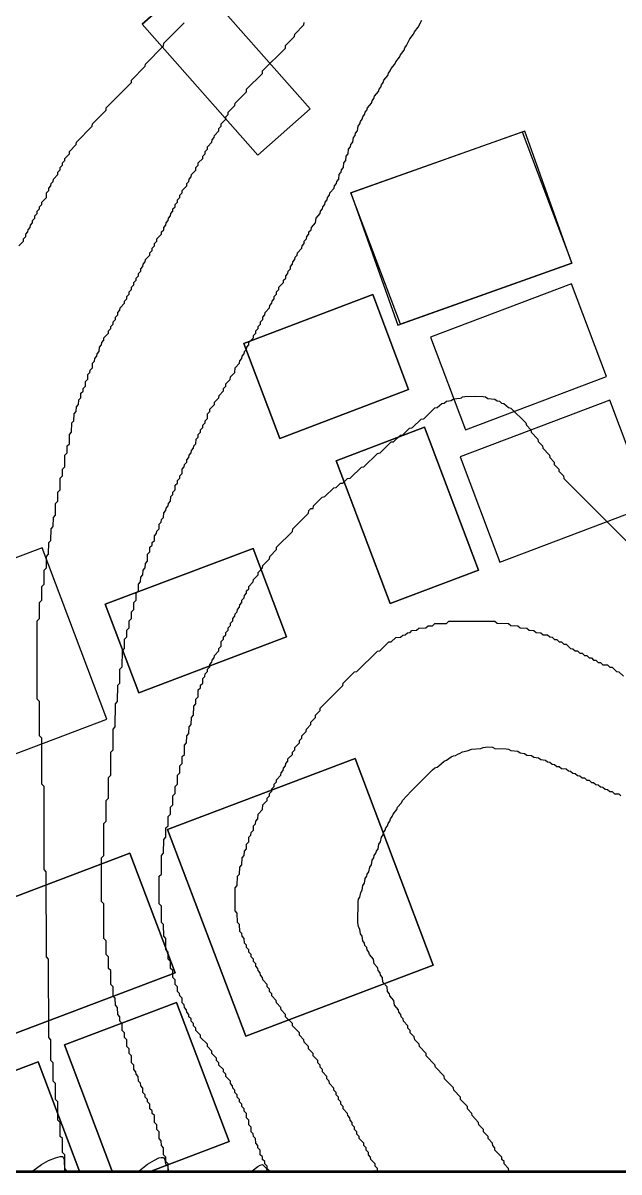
# Model space of a CAD drawing. Header units: millimetres. Extents: x 0 to 1200, y 0 to 1080.
# Drawn here: x 493.7 to 623.3, y 0 to 249.7 of the extents above; entities that cross this region are included whole.
import ezdxf

# ---------------------------------------------------------------- set-up
doc = ezdxf.new("R2010")
doc.units = ezdxf.units.MM
for name, color, linetype in [('BLDG_BOX_CAMPUS', 5, 'Continuous'), ('BLDG_BOX_RASTER', 1, 'Continuous'), ('BLDG_FOOTPRINT_CAMPUS', 8, 'Continuous'), ('BLDG_FOOTPRINT_RASTER', 12, 'Continuous'), ('CONTOUR_44', 5, 'Continuous'), ('CONTOUR_45', 5, 'Continuous'), ('CONTOUR_46', 150, 'Continuous'), ('CONTOUR_47', 150, 'Continuous'), ('CONTOUR_48', 130, 'Continuous'), ('CONTOUR_49', 90, 'Continuous'), ('CONTOUR_50', 90, 'Continuous'), ('CONTOUR_51', 3, 'Continuous'), ('CONTOUR_52', 60, 'Continuous'), ('CONTOUR_53', 50, 'Continuous'), ('CONTOUR_54', 40, 'Continuous'), ('CONTOUR_55', 40, 'Continuous'), ('CONTOUR_56', 30, 'Continuous'), ('CONTOUR_57', 30, 'Continuous'), ('CONTOUR_58', 22, 'Continuous'), ('CONTOUR_59', 22, 'Continuous'), ('CONTOUR_60', 14, 'Continuous'), ('CONTOUR_61', 14, 'Continuous'), ('MODEL_BOUNDARY', 7, 'Continuous')]:
    doc.layers.add(name, color=color, linetype=linetype)

msp = doc.modelspace()

# ---------------------------------------------------------------- linework, layer by layer
at = {"layer": 'BLDG_BOX_CAMPUS'}
msp.add_polyline3d([(556.12, 230.99, 118.93), (530.98, 259.48, 122.33), (519.58, 249.42, 122.46), (544.73, 220.93, 119.28), (556.12, 230.99, 118.93)], close=True, dxfattribs=at)
at = {"layer": 'BLDG_BOX_RASTER'}
for points in [[(575.19, 184.04, 117.07), (612.99, 197.45, 117.55), (602.79, 226.19, 117.81), (564.99, 212.78, 117.92), (575.19, 184.04, 117.07)], [(589.92, 161.26, 115.9), (620.52, 172.85, 117.27), (612.91, 192.97, 117.46), (582.3, 181.38, 116.84), (589.92, 161.26, 115.9)], [(549.52, 159.4, 117.04), (577.53, 170.01, 116.4), (569.72, 190.64, 117.39), (541.7, 180.04, 118.06), (549.52, 159.4, 117.04)], [(597.37, 132.48, 114.89), (629.92, 144.81, 116.73), (621.25, 167.7, 117.16), (588.7, 155.37, 115.77), (597.37, 132.48, 114.89)], [(580.97, 161.83, 115.96), (561.75, 154.56, 116.27), (573.51, 123.5, 114.55), (592.72, 130.78, 114.75), (580.97, 161.83, 115.96)], [(511.93, 98.4, 118.21), (497.84, 135.61, 120.12), (475.07, 126.99, 122.16), (489.16, 89.78, 121.15), (511.93, 98.4, 118.21)], [(550.98, 116.28, 115.21), (543.7, 135.51, 116.34), (511.59, 123.36, 118.62), (518.87, 104.12, 117.49), (550.98, 116.28, 115.21)], [(525.11, 74.43, 115.97), (542.11, 29.53, 115.08), (582.89, 44.97, 111.77), (565.89, 89.87, 113.16), (525.11, 74.43, 115.97)], [(468.52, 21.25, 123.61), (526.76, 43.3, 115.95), (516.93, 69.28, 117.11), (458.68, 47.22, 125.81), (468.52, 21.25, 123.61)], [(502.68, 27.6, 119.63), (513.13, 0, 118.42), (520.95, 0, 117.91), (538.5, 6.64, 116.36), (527.07, 36.83, 116.16), (502.68, 27.6, 119.63)], [(473.56, 15.08, 122.87), (479.27, 0, 121.71), (506.07, 0, 119.26), (497, 23.95, 120.34), (473.56, 15.08, 122.87)]]:
    msp.add_polyline3d(points, close=True, dxfattribs=at)
at = {"layer": 'BLDG_FOOTPRINT_CAMPUS'}
msp.add_polyline3d([(544.73, 220.93, 119.28), (519.58, 249.42, 122.46), (530.98, 259.48, 122.33), (556.12, 230.99, 118.93), (544.73, 220.93, 119.28)], close=True, dxfattribs=at)
at = {"layer": 'BLDG_FOOTPRINT_RASTER'}
for points in [[(612.99, 197.45, 117.55), (575.79, 184.25, 117.07), (564.99, 212.78, 117.92), (602.18, 225.98, 117.81), (612.99, 197.45, 117.55)], [(612.91, 192.97, 117.46), (582.3, 181.38, 116.84), (589.92, 161.26, 115.9), (620.52, 172.85, 117.27), (612.91, 192.97, 117.46)], [(541.7, 180.04, 118.06), (569.72, 190.64, 117.39), (577.53, 170.01, 116.4), (549.52, 159.4, 117.04), (541.7, 180.04, 118.06)], [(621.25, 167.7, 117.16), (588.71, 155.37, 115.77), (597.37, 132.48, 114.89), (629.92, 144.81, 116.73), (621.25, 167.7, 117.16)], [(561.75, 154.56, 116.27), (580.97, 161.83, 115.96), (592.72, 130.78, 114.75), (573.51, 123.5, 114.55), (561.75, 154.56, 116.27)], [(497.84, 135.61, 120.12), (475.07, 126.99, 122.16), (489.16, 89.78, 121.15), (511.93, 98.4, 118.21), (497.84, 135.61, 120.12)], [(511.59, 123.36, 118.62), (543.7, 135.51, 116.34), (550.98, 116.28, 115.21), (518.87, 104.12, 117.49), (511.59, 123.36, 118.62)], [(525.11, 74.43, 115.97), (565.89, 89.87, 113.16), (582.89, 44.97, 111.77), (542.11, 29.53, 115.08), (525.11, 74.43, 115.97)], [(458.68, 47.22, 125.81), (516.93, 69.28, 117.11), (526.76, 43.3, 115.95), (468.52, 21.25, 123.61), (458.68, 47.22, 125.81)], [(502.68, 27.6, 119.63), (527.07, 36.83, 116.16), (538.5, 6.64, 116.36), (520.95, 0, 117.91), (513.13, 0, 118.42), (502.68, 27.6, 119.63)], [(473.56, 15.08, 122.87), (497, 23.95, 120.34), (506.07, 0, 119.26), (479.27, 0, 121.71), (473.56, 15.08, 122.87)]]:
    msp.add_polyline3d(points, close=True, dxfattribs=at)
at = {"layer": 'CONTOUR_44'}
msp.add_polyline3d([(0.25, 0.25, 88), (1199.75, 0.25, 88), (1199.75, 1079.75, 88), (0.25, 1079.75, 88), (0.25, 0.25, 88)], close=True, dxfattribs=at)
at = {"layer": 'CONTOUR_45'}
msp.add_polyline3d([(0.25, 0.25, 90), (1199.75, 0.25, 90), (1199.75, 1079.75, 90), (0.25, 1079.75, 90), (0.25, 0.25, 90)], close=True, dxfattribs=at)
at = {"layer": 'CONTOUR_46'}
msp.add_polyline3d([(0.25, 915.77, 92), (0.25, 0.25, 92), (0.25, 0.25, 92), (1199.75, 0.25, 92)], dxfattribs=at)
at = {"layer": 'CONTOUR_47'}
msp.add_polyline3d([(0.25, 720.72, 94), (0.25, 0.25, 94), (0.25, 0.25, 94), (1199.75, 0.25, 94)], dxfattribs=at)
at = {"layer": 'CONTOUR_48'}
msp.add_polyline3d([(0.25, 0.25, 96), (1199.75, 0.25, 96)], dxfattribs=at)
at = {"layer": 'CONTOUR_49'}
msp.add_polyline3d([(0.25, 0.25, 98), (1199.75, 0.25, 98)], dxfattribs=at)
at = {"layer": 'CONTOUR_50'}
msp.add_polyline3d([(0.25, 0.25, 100), (1199.75, 0.25, 100)], dxfattribs=at)
at = {"layer": 'CONTOUR_51'}
msp.add_polyline3d([(0.25, 0.25, 102), (1059.39, 0.25, 102)], dxfattribs=at)
at = {"layer": 'CONTOUR_52'}
msp.add_polyline3d([(0.25, 0.25, 104), (1020.29, 0.25, 104)], dxfattribs=at)
at = {"layer": 'CONTOUR_53'}
msp.add_polyline3d([(0.25, 0.25, 106), (991.3, 0.25, 106)], dxfattribs=at)
at = {"layer": 'CONTOUR_54'}
msp.add_polyline3d([(0.25, 0.25, 108), (968.77, 0.25, 108)], dxfattribs=at)
at = {"layer": 'CONTOUR_55'}
msp.add_polyline3d([(0.25, 0.25, 110), (945.28, 0.25, 110)], dxfattribs=at)
at = {"layer": 'CONTOUR_56'}
msp.add_polyline3d([(0.25, 0.25, 112), (599.29, 0.25, 112), (599.27, 0.75, 112), (598.29, 1.75, 112), (598.28, 2.25, 112), (597.79, 2.75, 112), (597.77, 3.25, 112), (596.3, 4.75, 112), (596.28, 5.25, 112), (595.8, 5.75, 112), (595.78, 6.25, 112), (594.8, 7.25, 112), (594.78, 7.75, 112), (593.8, 8.75, 112), (593.78, 9.25, 112), (592.81, 10.25, 112), (592.75, 10.79, 112), (591.31, 12.25, 112), (591.29, 12.75, 112), (590.31, 13.75, 112), (590.29, 14.25, 112), (588.82, 15.75, 112), (588.79, 16.25, 112), (587.32, 17.75, 112), (587.25, 18.31, 112), (585.33, 20.25, 112), (585.25, 20.81, 112), (583.34, 22.75, 112), (583.25, 23.32, 112), (581.36, 25.25, 112), (581.31, 25.75, 112), (579.87, 27.25, 112), (579.82, 27.75, 112), (578.87, 28.75, 112), (578.75, 29.35, 112), (577.88, 30.25, 112), (577.83, 30.75, 112), (577.37, 31.25, 112), (577.32, 31.75, 112), (576.39, 32.75, 112), (576.34, 33.25, 112), (575.89, 33.75, 112), (575.83, 34.25, 112), (575.39, 34.75, 112), (575.33, 35.25, 112), (574.42, 36.25, 112), (574.33, 37.25, 112), (573.42, 38.25, 112), (573.36, 38.75, 112), (572.93, 39.25, 112), (572.84, 40.25, 112), (571.95, 41.25, 112), (571.85, 42.25, 112), (571.42, 42.75, 112), (571.36, 43.25, 112), (570.93, 43.75, 112), (570.86, 44.25, 112), (570.75, 44.43, 112), (570, 45.25, 112), (569.87, 46.25, 112), (569.01, 47.25, 112), (568.91, 47.75, 112), (568.51, 48.25, 112), (568.42, 48.75, 112), (568.03, 49.25, 112), (567.93, 49.75, 112), (567.57, 50.25, 112), (567.42, 51.25, 112), (567.09, 51.75, 112), (566.94, 52.75, 112), (566.64, 53.25, 112), (566.5, 54.25, 112), (566.54, 58.75, 112), (566.66, 59.25, 112), (566.95, 59.75, 112), (567.11, 60.75, 112), (567.43, 61.25, 112), (567.59, 62.25, 112), (567.93, 62.75, 112), (568.09, 63.75, 112), (568.44, 64.25, 112), (568.54, 64.75, 112), (568.91, 65.25, 112), (569.06, 66.25, 112), (569.42, 66.75, 112), (569.58, 67.75, 112), (569.94, 68.25, 112), (570.05, 68.75, 112), (570.43, 69.25, 112), (570.53, 69.75, 112), (570.91, 70.25, 112), (571.07, 71.25, 112), (571.42, 71.75, 112), (571.6, 72.75, 112), (571.96, 73.25, 112), (572.08, 73.75, 112), (572.45, 74.25, 112), (572.58, 74.75, 112), (572.96, 75.25, 112), (573.09, 75.75, 112), (573.46, 76.25, 112), (573.6, 76.75, 112), (573.98, 77.25, 112), (574.13, 77.75, 112), (574.97, 78.75, 112), (575.13, 79.25, 112), (575.98, 80.25, 112), (576.16, 80.75, 112), (578.07, 82.75, 112), (582.75, 87.37, 112), (583.25, 87.81, 112), (583.75, 88, 112), (584.09, 88.25, 112), (585.25, 89.28, 112), (585.75, 89.48, 112), (586.75, 90.23, 112), (587.25, 90.42, 112), (587.75, 90.5, 112), (588.25, 90.82, 112), (588.75, 90.98, 112), (589.25, 91.27, 112), (590.25, 91.5, 112), (591.25, 91.9, 112), (593.25, 92.03, 112), (593.75, 92.27, 112), (594.75, 92.42, 112), (595.75, 92.29, 112), (596.25, 92.05, 112), (598.75, 91.98, 112), (599.25, 91.88, 112), (599.75, 91.58, 112), (601.25, 91.42, 112), (601.75, 91.09, 112), (602.75, 90.96, 112), (603.25, 90.6, 112), (604.25, 90.49, 112), (604.75, 90.11, 112), (605.75, 90, 112), (606.25, 89.62, 112), (607.25, 89.51, 112), (607.75, 89.11, 112), (608.25, 89.04, 112), (608.75, 88.63, 112), (609.25, 88.56, 112), (609.75, 88.14, 112), (610.25, 88.08, 112), (610.75, 87.65, 112), (611.75, 87.57, 112), (612.25, 87.15, 112), (612.75, 87.09, 112), (613.25, 86.65, 112), (613.75, 86.6, 112), (614.25, 86.16, 112), (614.75, 86.11, 112), (615.25, 85.67, 112), (615.75, 85.62, 112), (616.25, 85.17, 112), (616.75, 85.12, 112), (617.25, 84.67, 112), (617.75, 84.63, 112), (618.25, 84.18, 112), (618.75, 84.14, 112), (619.25, 83.68, 112), (619.75, 83.64, 112), (620.25, 83.19, 112), (620.75, 83.15, 112), (621.25, 82.69, 112), (621.75, 82.66, 112), (622.25, 82.2, 112), (623.25, 82.15, 112), (623.65, 81.75, 112)], dxfattribs=at)
at = {"layer": 'CONTOUR_57'}
msp.add_polyline3d([(0.25, 0.25, 114), (570.06, 0.25, 114), (570.25, 0.36, 114), (570.36, 0.25, 114), (570.77, 0.25, 114), (570.77, 0.75, 114), (570.28, 1.25, 114), (570.27, 1.75, 114), (569.28, 2.75, 114), (569.27, 3.25, 114), (568.78, 3.75, 114), (568.77, 4.25, 114), (568.28, 4.75, 114), (568.27, 5.25, 114), (567.78, 5.75, 114), (567.77, 6.25, 114), (566.79, 7.25, 114), (566.77, 7.75, 114), (566.28, 8.25, 114), (566.27, 8.75, 114), (565.78, 9.25, 114), (565.77, 9.75, 114), (565.28, 10.25, 114), (565.27, 10.75, 114), (564.78, 11.25, 114), (564.77, 11.75, 114), (564.28, 12.25, 114), (564.27, 12.75, 114), (563.29, 13.75, 114), (563.27, 14.25, 114), (562.78, 14.75, 114), (562.77, 15.25, 114), (562.28, 15.75, 114), (562.27, 16.25, 114), (561.78, 16.75, 114), (561.77, 17.25, 114), (561.28, 17.75, 114), (561.27, 18.25, 114), (560.29, 19.25, 114), (560.27, 19.75, 114), (559.78, 20.25, 114), (559.75, 20.78, 114), (558.79, 21.75, 114), (558.77, 22.25, 114), (558.28, 22.75, 114), (558.27, 23.25, 114), (557.78, 23.75, 114), (557.77, 24.25, 114), (556.78, 25.25, 114), (556.77, 25.75, 114), (555.79, 26.75, 114), (555.77, 27.25, 114), (554.79, 28.25, 114), (554.77, 28.75, 114), (553.79, 29.75, 114), (553.77, 30.25, 114), (552.29, 31.75, 114), (552.25, 32.28, 114), (550.79, 33.75, 114), (550.77, 34.25, 114), (549.79, 35.25, 114), (549.78, 35.75, 114), (548.79, 36.75, 114), (548.75, 37.29, 114), (547.8, 38.25, 114), (547.78, 38.75, 114), (547.29, 39.25, 114), (547.28, 39.75, 114), (546.79, 40.25, 114), (546.78, 40.75, 114), (545.8, 41.75, 114), (545.78, 42.25, 114), (545.3, 42.75, 114), (545.28, 43.25, 114), (544.8, 43.75, 114), (544.78, 44.25, 114), (544.3, 44.75, 114), (544.28, 45.25, 114), (543.8, 45.75, 114), (543.78, 46.25, 114), (543.3, 46.75, 114), (543.28, 47.25, 114), (542.8, 47.75, 114), (542.78, 48.25, 114), (542.31, 48.75, 114), (542.25, 49.31, 114), (541.81, 49.75, 114), (541.78, 50.75, 114), (541.31, 51.25, 114), (541.25, 51.82, 114), (540.82, 52.25, 114), (540.78, 53.75, 114), (540.32, 54.25, 114), (540.28, 56.25, 114), (539.82, 56.75, 114), (539.82, 61.75, 114), (540.28, 62.25, 114), (540.32, 64.25, 114), (540.78, 64.75, 114), (540.81, 66.25, 114), (541.28, 66.75, 114), (541.31, 68.25, 114), (541.78, 68.75, 114), (541.81, 69.75, 114), (542.28, 70.25, 114), (542.31, 71.25, 114), (542.78, 71.75, 114), (542.81, 72.75, 114), (543.25, 73.19, 114), (543.3, 73.75, 114), (543.78, 74.25, 114), (543.81, 75.25, 114), (544.25, 75.69, 114), (544.3, 76.25, 114), (544.78, 76.75, 114), (544.81, 77.75, 114), (545.78, 78.75, 114), (545.81, 79.75, 114), (546.78, 80.75, 114), (546.8, 81.25, 114), (547.28, 81.75, 114), (547.3, 82.25, 114), (547.78, 82.75, 114), (547.8, 83.25, 114), (548.28, 83.75, 114), (548.3, 84.25, 114), (548.78, 84.75, 114), (548.8, 85.25, 114), (549.78, 86.25, 114), (549.8, 86.75, 114), (550.28, 87.25, 114), (550.3, 87.75, 114), (550.78, 88.25, 114), (550.8, 88.75, 114), (551.28, 89.25, 114), (551.3, 89.75, 114), (552.28, 90.75, 114), (552.3, 91.25, 114), (552.78, 91.75, 114), (552.8, 92.25, 114), (553.78, 93.25, 114), (553.8, 93.75, 114), (554.28, 94.25, 114), (554.3, 94.75, 114), (555.28, 95.75, 114), (555.3, 96.25, 114), (556.28, 97.25, 114), (556.3, 97.75, 114), (557.28, 98.75, 114), (557.31, 99.25, 114), (558.28, 100.25, 114), (558.31, 100.75, 114), (563.25, 105.71, 114), (563.31, 106.25, 114), (565.75, 108.69, 114), (566.29, 108.75, 114), (570.75, 113.18, 114), (571.25, 113.21, 114), (573.25, 115.17, 114), (573.75, 115.2, 114), (574.75, 116.16, 114), (575.75, 116.21, 114), (576.25, 116.68, 114), (576.75, 116.71, 114), (577.25, 117.18, 114), (577.83, 117.25, 114), (578.25, 117.67, 114), (579.25, 117.71, 114), (579.75, 118.17, 114), (581.25, 118.21, 114), (581.75, 118.68, 114), (582.75, 118.71, 114), (583.25, 119.17, 114), (585.75, 119.21, 114), (586.25, 119.67, 114), (592.25, 119.71, 114), (596.25, 119.68, 114), (596.75, 119.22, 114), (599.25, 119.18, 114), (599.75, 118.72, 114), (601.25, 118.69, 114), (601.75, 118.22, 114), (603.25, 118.19, 114), (603.75, 117.72, 114), (604.75, 117.69, 114), (605.25, 117.22, 114), (606.25, 117.19, 114), (606.75, 116.72, 114), (607.75, 116.69, 114), (608.19, 116.25, 114), (608.75, 116.2, 114), (609.25, 115.72, 114), (609.75, 115.7, 114), (610.25, 115.22, 114), (610.75, 115.2, 114), (611.25, 114.72, 114), (611.75, 114.7, 114), (612.75, 113.72, 114), (613.25, 113.71, 114), (613.71, 113.25, 114), (614.25, 113.21, 114), (614.75, 112.72, 114), (615.25, 112.71, 114), (615.75, 112.22, 114), (616.25, 112.21, 114), (616.75, 111.72, 114), (617.25, 111.71, 114), (617.75, 111.22, 114), (618.25, 111.21, 114), (618.75, 110.72, 114), (619.25, 110.71, 114), (619.75, 110.23, 114), (620.75, 110.2, 114), (621.25, 109.72, 114), (621.75, 109.7, 114), (622.71, 108.75, 114), (623.25, 108.7, 114), (624.25, 107.73, 114)], dxfattribs=at)
at = {"layer": 'CONTOUR_58'}
msp.add_polyline3d([(0.25, 0.25, 116), (543.48, 0.25, 116), (544.75, 1.2, 116), (545.25, 1.48, 116), (545.75, 1.64, 116), (546.65, 0.75, 116), (546.71, 0.25, 116), (547.26, 0.25, 116), (546.77, 0.75, 116), (546.76, 1.25, 116), (546.27, 1.75, 116), (546.26, 2.25, 116), (545.77, 2.75, 116), (545.75, 3.28, 116), (545.28, 3.75, 116), (545.26, 4.75, 116), (544.78, 5.25, 116), (544.75, 5.78, 116), (544.28, 6.25, 116), (544.27, 7.25, 116), (543.78, 7.75, 116), (543.75, 8.28, 116), (543.28, 8.75, 116), (543.27, 9.75, 116), (542.78, 10.25, 116), (542.77, 11.25, 116), (542.28, 11.75, 116), (542.26, 12.75, 116), (541.78, 13.25, 116), (541.77, 13.75, 116), (541.28, 14.25, 116), (541.27, 14.75, 116), (540.78, 15.25, 116), (540.77, 15.75, 116), (540.28, 16.25, 116), (540.27, 16.75, 116), (539.78, 17.25, 116), (539.77, 17.75, 116), (539.28, 18.25, 116), (539.27, 18.75, 116), (538.78, 19.25, 116), (538.77, 19.75, 116), (537.78, 20.75, 116), (537.77, 21.25, 116), (537.28, 21.75, 116), (537.27, 22.25, 116), (536.28, 23.25, 116), (536.27, 23.75, 116), (535.78, 24.25, 116), (535.77, 24.75, 116), (534.78, 25.75, 116), (534.77, 26.25, 116), (533.78, 27.25, 116), (533.77, 27.75, 116), (532.28, 29.25, 116), (532.27, 29.75, 116), (531.29, 30.75, 116), (531.27, 31.25, 116), (530.78, 31.75, 116), (530.77, 32.25, 116), (530.28, 32.75, 116), (530.27, 33.25, 116), (529.78, 33.75, 116), (529.77, 34.25, 116), (529.28, 34.75, 116), (529.27, 35.25, 116), (528.78, 35.75, 116), (528.75, 36.29, 116), (528.29, 36.75, 116), (528.27, 37.75, 116), (527.78, 38.25, 116), (527.75, 38.79, 116), (527.29, 39.25, 116), (527.27, 40.25, 116), (526.78, 40.75, 116), (526.77, 41.75, 116), (526.28, 42.25, 116), (526.27, 43.75, 116), (525.78, 44.25, 116), (525.77, 45.75, 116), (525.28, 46.25, 116), (525.27, 47.75, 116), (524.78, 48.25, 116), (524.77, 50.75, 116), (524.28, 51.25, 116), (524.27, 53.75, 116), (523.78, 54.25, 116), (523.77, 57.75, 116), (523.28, 58.25, 116), (523.28, 64.25, 116), (523.77, 64.75, 116), (523.78, 68.75, 116), (524.27, 69.25, 116), (524.28, 72.25, 116), (524.77, 72.75, 116), (524.78, 74.75, 116), (525.27, 75.25, 116), (525.28, 77.25, 116), (525.77, 77.75, 116), (525.78, 79.25, 116), (526.27, 79.75, 116), (526.28, 81.75, 116), (526.77, 82.25, 116), (526.78, 83.75, 116), (527.27, 84.25, 116), (527.29, 86.25, 116), (527.77, 86.75, 116), (527.79, 88.25, 116), (528.27, 88.75, 116), (528.29, 90.25, 116), (528.77, 90.75, 116), (528.79, 92.75, 116), (529.27, 93.25, 116), (529.29, 94.75, 116), (529.77, 95.25, 116), (529.79, 96.75, 116), (530.27, 97.25, 116), (530.29, 98.75, 116), (530.77, 99.25, 116), (530.8, 101.25, 116), (531.27, 101.75, 116), (531.3, 102.75, 116), (531.77, 103.25, 116), (531.8, 104.75, 116), (532.25, 105.2, 116), (532.3, 105.75, 116), (532.78, 106.25, 116), (532.8, 107.25, 116), (533.25, 107.7, 116), (533.3, 108.25, 116), (533.78, 108.75, 116), (533.8, 109.25, 116), (534.28, 109.75, 116), (534.3, 110.25, 116), (534.78, 110.75, 116), (534.8, 111.25, 116), (535.28, 111.75, 116), (535.3, 112.25, 116), (536.28, 113.25, 116), (536.29, 113.75, 116), (536.77, 114.25, 116), (536.8, 115.25, 116), (537.28, 115.75, 116), (537.3, 116.25, 116), (537.78, 116.75, 116), (537.8, 117.25, 116), (538.28, 117.75, 116), (538.3, 118.25, 116), (538.78, 118.75, 116), (538.8, 119.25, 116), (539.28, 119.75, 116), (539.3, 120.25, 116), (539.78, 120.75, 116), (539.8, 121.25, 116), (540.28, 121.75, 116), (540.3, 122.25, 116), (540.78, 122.75, 116), (540.8, 123.25, 116), (541.28, 123.75, 116), (541.3, 124.25, 116), (541.78, 124.75, 116), (541.81, 125.25, 116), (542.29, 125.75, 116), (542.31, 126.25, 116), (542.79, 126.75, 116), (542.81, 127.25, 116), (543.75, 128.2, 116), (543.81, 128.75, 116), (544.79, 129.75, 116), (544.81, 130.25, 116), (545.79, 131.25, 116), (545.82, 131.75, 116), (547.25, 133.2, 116), (547.32, 133.75, 116), (548.79, 135.25, 116), (548.82, 135.75, 116), (552.25, 139.2, 116), (552.32, 139.75, 116), (555.75, 143.19, 116), (555.85, 143.75, 116), (556.25, 144.15, 116), (556.75, 144.2, 116), (556.83, 144.75, 116), (558.75, 146.66, 116), (559.31, 146.75, 116), (561.25, 148.66, 116), (561.75, 148.7, 116), (562.75, 149.67, 116), (563.25, 149.7, 116), (564.25, 150.67, 116), (564.81, 150.75, 116), (567.25, 153.16, 116), (567.82, 153.25, 116), (570.75, 156.15, 116), (571.33, 156.25, 116), (573.75, 158.63, 116), (574.25, 158.68, 116), (575.75, 160.12, 116), (576.25, 160.18, 116), (577.75, 161.61, 116), (578.25, 161.67, 116), (578.36, 161.75, 116), (580.25, 163.59, 116), (580.75, 163.65, 116), (580.88, 163.75, 116), (583.25, 166.02, 116), (583.75, 166.11, 116), (584.75, 166.99, 116), (585.25, 167.09, 116), (585.75, 167.47, 116), (586.75, 167.61, 116), (587.25, 167.97, 116), (588.75, 168.11, 116), (589.05, 168.25, 116), (589.25, 168.45, 116), (589.75, 168.53, 116), (591.75, 168.57, 116), (593.75, 168.52, 116), (594.25, 168.43, 116), (594.75, 168.1, 116), (596.25, 167.93, 116), (596.75, 167.57, 116), (597.25, 167.46, 116), (597.75, 167.08, 116), (598.25, 166.96, 116), (599.25, 166.09, 116), (599.75, 165.98, 116), (603.04, 162.75, 116), (603.14, 162.25, 116), (604.08, 161.25, 116), (604.16, 160.75, 116), (605.6, 159.25, 116), (605.67, 158.75, 116), (606.63, 157.75, 116), (606.68, 157.25, 116), (608.14, 155.75, 116), (608.19, 155.25, 116), (609.15, 154.25, 116), (609.19, 153.75, 116), (610.16, 152.75, 116), (610.2, 152.25, 116), (611.17, 151.25, 116), (611.25, 150.7, 116), (625.21, 136.75, 116)], dxfattribs=at)
at = {"layer": 'CONTOUR_59'}
msp.add_polyline3d([(0.25, 0.25, 118), (518.98, 0.25, 118), (520.75, 1.67, 118), (522.25, 2.6, 118), (523.25, 3.05, 118), (523.75, 3.19, 118), (524.25, 3.19, 118), (524.56, 2.75, 118), (524.7, 1.75, 118), (525.2, 1.25, 118), (525.26, 0.25, 118), (525.26, 1.75, 118), (524.77, 2.25, 118), (524.76, 3.25, 118), (524.27, 3.75, 118), (524.26, 5.25, 118), (523.77, 5.75, 118), (523.76, 6.75, 118), (523.28, 7.25, 118), (523.26, 8.75, 118), (522.78, 9.25, 118), (522.76, 10.25, 118), (522.28, 10.75, 118), (522.26, 12.25, 118), (521.77, 12.75, 118), (521.75, 13.28, 118), (521.28, 13.75, 118), (521.26, 14.75, 118), (520.77, 15.25, 118), (520.77, 15.75, 118), (520.28, 16.25, 118), (520.25, 16.78, 118), (519.78, 17.25, 118), (519.76, 18.25, 118), (519.28, 18.75, 118), (519.25, 19.28, 118), (518.78, 19.75, 118), (518.76, 20.75, 118), (518.28, 21.25, 118), (518.25, 21.78, 118), (517.78, 22.25, 118), (517.77, 23.25, 118), (517.28, 23.75, 118), (517.26, 25.25, 118), (516.78, 25.75, 118), (516.76, 26.75, 118), (516.28, 27.25, 118), (516.26, 28.75, 118), (515.78, 29.25, 118), (515.76, 30.25, 118), (515.28, 30.75, 118), (515.26, 32.25, 118), (514.77, 32.75, 118), (514.76, 33.75, 118), (514.28, 34.25, 118), (514.26, 35.75, 118), (513.78, 36.25, 118), (513.76, 37.75, 118), (513.28, 38.25, 118), (513.26, 40.25, 118), (512.78, 40.75, 118), (512.76, 43.75, 118), (512.27, 44.25, 118), (512.26, 46.75, 118), (511.77, 47.25, 118), (511.76, 50.25, 118), (511.27, 50.75, 118), (511.26, 58.25, 118), (510.77, 58.75, 118), (510.77, 68.25, 118), (511.26, 68.75, 118), (511.27, 75.75, 118), (511.76, 76.25, 118), (511.77, 80.75, 118), (512.26, 81.25, 118), (512.28, 85.75, 118), (512.76, 86.25, 118), (512.78, 91.25, 118), (513.26, 91.75, 118), (513.28, 96.25, 118), (513.76, 96.75, 118), (513.78, 101.75, 118), (514.26, 102.25, 118), (514.28, 105.75, 118), (514.76, 106.25, 118), (514.78, 109.25, 118), (515.27, 109.75, 118), (515.29, 113.25, 118), (515.77, 113.75, 118), (515.79, 115.75, 118), (516.27, 116.25, 118), (516.29, 117.75, 118), (516.77, 118.25, 118), (516.79, 119.75, 118), (517.27, 120.25, 118), (517.29, 121.75, 118), (517.77, 122.25, 118), (517.79, 123.75, 118), (518.27, 124.25, 118), (518.29, 125.75, 118), (518.77, 126.25, 118), (518.79, 127.75, 118), (519.27, 128.25, 118), (519.29, 129.25, 118), (519.77, 129.75, 118), (519.79, 130.75, 118), (520.27, 131.25, 118), (520.29, 132.25, 118), (520.77, 132.75, 118), (520.79, 134.25, 118), (521.27, 134.75, 118), (521.29, 135.75, 118), (521.75, 136.21, 118), (521.79, 136.75, 118), (522.27, 137.25, 118), (522.29, 138.25, 118), (522.75, 138.71, 118), (522.79, 139.25, 118), (523.27, 139.75, 118), (523.29, 140.75, 118), (523.75, 141.21, 118), (523.79, 141.75, 118), (524.27, 142.25, 118), (524.3, 143.25, 118), (524.75, 143.7, 118), (524.79, 144.25, 118), (525.28, 144.75, 118), (525.29, 145.25, 118), (525.77, 145.75, 118), (525.8, 146.75, 118), (526.25, 147.2, 118), (526.29, 147.75, 118), (526.77, 148.25, 118), (526.8, 149.25, 118), (527.25, 149.7, 118), (527.3, 150.25, 118), (527.78, 150.75, 118), (527.79, 151.25, 118), (528.28, 151.75, 118), (528.3, 152.75, 118), (528.75, 153.2, 118), (528.8, 153.75, 118), (529.28, 154.25, 118), (529.3, 154.75, 118), (529.78, 155.25, 118), (529.8, 155.75, 118), (530.28, 156.25, 118), (530.3, 156.75, 118), (530.78, 157.25, 118), (530.8, 157.75, 118), (531.28, 158.25, 118), (531.31, 159.25, 118), (531.75, 159.69, 118), (531.8, 160.25, 118), (532.28, 160.75, 118), (532.3, 161.25, 118), (532.78, 161.75, 118), (532.8, 162.25, 118), (533.28, 162.75, 118), (533.3, 163.25, 118), (533.78, 163.75, 118), (533.81, 164.75, 118), (534.29, 165.25, 118), (534.32, 165.75, 118), (535.29, 166.75, 118), (535.31, 167.25, 118), (536.28, 168.25, 118), (536.31, 168.75, 118), (537.28, 169.75, 118), (537.31, 170.25, 118), (537.79, 170.75, 118), (537.81, 171.25, 118), (538.75, 172.2, 118), (538.81, 172.75, 118), (539.78, 173.75, 118), (539.82, 174.75, 118), (540.79, 175.75, 118), (540.81, 176.25, 118), (541.29, 176.75, 118), (541.31, 177.25, 118), (541.79, 177.75, 118), (541.81, 178.25, 118), (542.29, 178.75, 118), (542.32, 179.25, 118), (542.79, 179.75, 118), (542.82, 180.25, 118), (543.79, 181.25, 118), (543.81, 181.75, 118), (544.29, 182.25, 118), (544.32, 182.75, 118), (544.79, 183.25, 118), (544.82, 183.75, 118), (545.29, 184.25, 118), (545.32, 184.75, 118), (545.8, 185.25, 118), (545.82, 185.75, 118), (546.3, 186.25, 118), (546.33, 186.75, 118), (547.29, 187.75, 118), (547.32, 188.25, 118), (547.8, 188.75, 118), (547.83, 189.25, 118), (548.3, 189.75, 118), (548.33, 190.25, 118), (548.8, 190.75, 118), (548.83, 191.25, 118), (549.3, 191.75, 118), (549.34, 192.25, 118), (550.3, 193.25, 118), (550.33, 193.75, 118), (550.8, 194.25, 118), (550.84, 194.75, 118), (551.3, 195.25, 118), (551.34, 195.75, 118), (551.81, 196.25, 118), (551.84, 196.75, 118), (552.31, 197.25, 118), (552.35, 197.75, 118), (552.81, 198.25, 118), (552.85, 198.75, 118), (553.31, 199.25, 118), (553.36, 199.75, 118), (554.31, 200.75, 118), (554.35, 201.25, 118), (554.81, 201.75, 118), (554.85, 202.25, 118), (555.32, 202.75, 118), (555.36, 203.25, 118), (555.82, 203.75, 118), (555.86, 204.25, 118), (556.32, 204.75, 118), (556.38, 205.25, 118), (557.31, 206.25, 118), (557.39, 207.25, 118), (558.33, 208.25, 118), (558.37, 208.75, 118), (558.83, 209.25, 118), (558.88, 209.75, 118), (559.33, 210.25, 118), (559.39, 210.75, 118), (559.84, 211.25, 118), (559.89, 211.75, 118), (560.34, 212.25, 118), (560.41, 212.75, 118), (561.34, 213.75, 118), (561.39, 214.25, 118), (561.84, 214.75, 118), (561.89, 215.25, 118), (562.34, 215.75, 118), (562.43, 216.75, 118), (562.75, 217.07, 118), (562.86, 217.25, 118), (562.92, 217.75, 118), (563.35, 218.25, 118), (563.44, 219.25, 118), (563.86, 219.75, 118), (563.97, 220.75, 118), (564.37, 221.25, 118), (564.49, 222.25, 118), (564.89, 222.75, 118), (564.98, 223.25, 118), (565.38, 223.75, 118), (565.52, 224.75, 118), (565.91, 225.25, 118), (566, 225.75, 118), (566.4, 226.25, 118), (566.56, 227.25, 118), (566.93, 227.75, 118), (567.05, 228.25, 118), (567.44, 228.75, 118), (567.55, 229.25, 118), (567.94, 229.75, 118), (568.07, 230.25, 118), (568.46, 230.75, 118), (568.6, 231.25, 118), (569.44, 232.25, 118), (569.58, 232.75, 118), (569.97, 233.25, 118), (570.12, 233.75, 118), (570.96, 234.75, 118), (571.09, 235.25, 118), (571.48, 235.75, 118), (571.63, 236.25, 118), (572, 236.75, 118), (572.17, 237.25, 118), (572.99, 238.25, 118), (573.15, 238.75, 118), (573.52, 239.25, 118), (573.71, 239.75, 118), (574.52, 240.75, 118), (574.72, 241.25, 118), (575.53, 242.25, 118), (575.73, 242.75, 118), (576.53, 243.75, 118), (576.72, 244.25, 118), (577.06, 244.75, 118), (577.82, 246.25, 118), (578.6, 247.25, 118), (578.83, 247.75, 118), (579.6, 248.75, 118), (580.39, 250.25, 118)], dxfattribs=at)
at = {"layer": 'CONTOUR_60'}
msp.add_polyline3d([(58.25, 0.25, 120), (495.83, 0.25, 120), (497.75, 1.63, 120), (499.25, 2.49, 120), (500.75, 3.11, 120), (501.75, 3.37, 120), (502.25, 3.4, 120), (502.4, 3.25, 120), (502.62, 2.75, 120), (502.74, 0.25, 120), (503.25, 0.25, 120), (502.76, 0.75, 120), (502.76, 3.75, 120), (502.27, 4.25, 120), (502.26, 7.25, 120), (501.78, 7.75, 120), (501.76, 10.75, 120), (501.28, 11.25, 120), (501.26, 15.25, 120), (500.78, 15.75, 120), (500.76, 19.25, 120), (500.28, 19.75, 120), (500.26, 23.75, 120), (499.78, 24.25, 120), (499.76, 28.75, 120), (499.28, 29.25, 120), (499.26, 46.25, 120), (498.77, 46.75, 120), (498.76, 65.25, 120), (498.27, 65.75, 120), (498.26, 83.75, 120), (497.78, 84.25, 120), (497.76, 94.25, 120), (497.28, 94.75, 120), (497.26, 102.25, 120), (496.78, 102.75, 120), (496.79, 119.75, 120), (497.27, 120.25, 120), (497.29, 123.75, 120), (497.77, 124.25, 120), (497.79, 127.25, 120), (498.27, 127.75, 120), (498.29, 130.75, 120), (498.77, 131.25, 120), (498.79, 133.75, 120), (499.27, 134.25, 120), (499.29, 136.75, 120), (499.77, 137.25, 120), (499.79, 139.75, 120), (500.27, 140.25, 120), (500.29, 142.25, 120), (500.77, 142.75, 120), (500.79, 145.25, 120), (501.27, 145.75, 120), (501.29, 147.75, 120), (501.77, 148.25, 120), (501.79, 150.75, 120), (502.27, 151.25, 120), (502.29, 152.75, 120), (502.77, 153.25, 120), (502.8, 155.75, 120), (503.27, 156.25, 120), (503.3, 157.75, 120), (503.77, 158.25, 120), (503.8, 160.25, 120), (504.27, 160.75, 120), (504.3, 162.75, 120), (504.78, 163.25, 120), (504.8, 164.75, 120), (505.28, 165.25, 120), (505.3, 166.25, 120), (505.78, 166.75, 120), (505.8, 167.75, 120), (506.28, 168.25, 120), (506.3, 169.25, 120), (506.75, 169.7, 120), (506.8, 170.25, 120), (507.28, 170.75, 120), (507.3, 171.75, 120), (507.78, 172.25, 120), (507.8, 173.25, 120), (508.25, 173.7, 120), (508.3, 174.25, 120), (508.78, 174.75, 120), (508.8, 175.75, 120), (509.25, 176.2, 120), (509.3, 176.75, 120), (509.78, 177.25, 120), (509.8, 177.75, 120), (510.28, 178.25, 120), (510.3, 179.25, 120), (510.75, 179.7, 120), (510.8, 180.25, 120), (511.28, 180.75, 120), (511.3, 181.25, 120), (512.28, 182.25, 120), (512.3, 182.75, 120), (512.78, 183.25, 120), (512.8, 183.75, 120), (513.28, 184.25, 120), (513.3, 184.75, 120), (513.78, 185.25, 120), (513.8, 185.75, 120), (514.28, 186.25, 120), (514.3, 186.75, 120), (514.78, 187.25, 120), (514.8, 187.75, 120), (515.78, 188.75, 120), (515.79, 189.25, 120), (516.28, 189.75, 120), (516.29, 190.25, 120), (516.78, 190.75, 120), (516.8, 191.25, 120), (517.28, 191.75, 120), (517.3, 192.25, 120), (517.78, 192.75, 120), (517.8, 193.25, 120), (518.28, 193.75, 120), (518.3, 194.25, 120), (518.78, 194.75, 120), (518.8, 195.25, 120), (519.28, 195.75, 120), (519.3, 196.25, 120), (519.78, 196.75, 120), (519.8, 197.25, 120), (520.28, 197.75, 120), (520.3, 198.25, 120), (521.28, 199.25, 120), (521.29, 199.75, 120), (521.78, 200.25, 120), (521.8, 200.75, 120), (522.28, 201.25, 120), (522.3, 201.75, 120), (522.78, 202.25, 120), (522.8, 202.75, 120), (523.78, 203.75, 120), (523.79, 204.25, 120), (524.28, 204.75, 120), (524.29, 205.25, 120), (524.78, 205.75, 120), (524.8, 206.25, 120), (525.28, 206.75, 120), (525.3, 207.25, 120), (525.78, 207.75, 120), (525.8, 208.25, 120), (526.28, 208.75, 120), (526.3, 209.25, 120), (526.78, 209.75, 120), (526.8, 210.25, 120), (527.28, 210.75, 120), (527.3, 211.25, 120), (527.78, 211.75, 120), (527.8, 212.25, 120), (528.28, 212.75, 120), (528.3, 213.25, 120), (529.28, 214.25, 120), (529.3, 214.75, 120), (529.78, 215.25, 120), (529.8, 215.75, 120), (530.28, 216.25, 120), (530.3, 216.75, 120), (531.25, 217.71, 120), (531.3, 218.25, 120), (531.78, 218.75, 120), (531.8, 219.25, 120), (532.78, 220.25, 120), (532.79, 220.75, 120), (533.28, 221.25, 120), (533.3, 221.75, 120), (533.78, 222.25, 120), (533.8, 222.75, 120), (534.78, 223.75, 120), (534.8, 224.25, 120), (535.28, 224.75, 120), (535.3, 225.25, 120), (536.28, 226.25, 120), (536.3, 226.75, 120), (536.78, 227.25, 120), (536.8, 227.75, 120), (537.78, 228.75, 120), (537.8, 229.25, 120), (538.28, 229.75, 120), (538.3, 230.25, 120), (539.78, 231.75, 120), (539.8, 232.25, 120), (542.25, 234.71, 120), (542.3, 235.25, 120), (545.75, 238.72, 120), (545.79, 239.25, 120), (550.75, 244.22, 120), (550.79, 244.75, 120), (552.75, 246.72, 120), (552.79, 247.25, 120), (554.77, 249.25, 120), (554.79, 249.75, 120)], dxfattribs=at)
at = {"layer": 'CONTOUR_61'}
msp.add_polyline3d([(492.8, 201.25, 122), (493.77, 202.25, 122), (493.79, 202.75, 122), (494.28, 203.25, 122), (494.29, 203.75, 122), (494.78, 204.25, 122), (494.79, 204.75, 122), (495.28, 205.25, 122), (495.29, 205.75, 122), (495.78, 206.25, 122), (495.79, 206.75, 122), (496.28, 207.25, 122), (496.29, 207.75, 122), (496.78, 208.25, 122), (496.79, 208.75, 122), (497.28, 209.25, 122), (497.29, 209.75, 122), (497.78, 210.25, 122), (497.8, 210.75, 122), (498.77, 211.75, 122), (498.8, 212.75, 122), (499.28, 213.25, 122), (499.3, 213.75, 122), (499.78, 214.25, 122), (499.8, 214.75, 122), (500.28, 215.25, 122), (500.3, 215.75, 122), (501.28, 216.75, 122), (501.29, 217.25, 122), (501.78, 217.75, 122), (501.79, 218.25, 122), (502.28, 218.75, 122), (502.3, 219.25, 122), (502.78, 219.75, 122), (502.8, 220.25, 122), (503.78, 221.25, 122), (503.8, 221.75, 122), (505.28, 223.25, 122), (505.3, 223.75, 122), (508.75, 227.22, 122), (508.79, 227.75, 122), (511.75, 230.72, 122), (511.79, 231.25, 122), (517.25, 236.72, 122), (517.29, 237.25, 122), (520.27, 240.25, 122), (520.29, 240.75, 122), (524.25, 244.72, 122), (524.29, 245.25, 122), (528.75, 249.72, 122)], dxfattribs=at)
at = {"layer": 'MODEL_BOUNDARY'}
msp.add_polyline3d([(0, 0, 86), (1200, 0, 86), (1200, 1080, 86), (0, 1080, 86)], close=True, dxfattribs=at)

doc.saveas('drawing.dxf')
